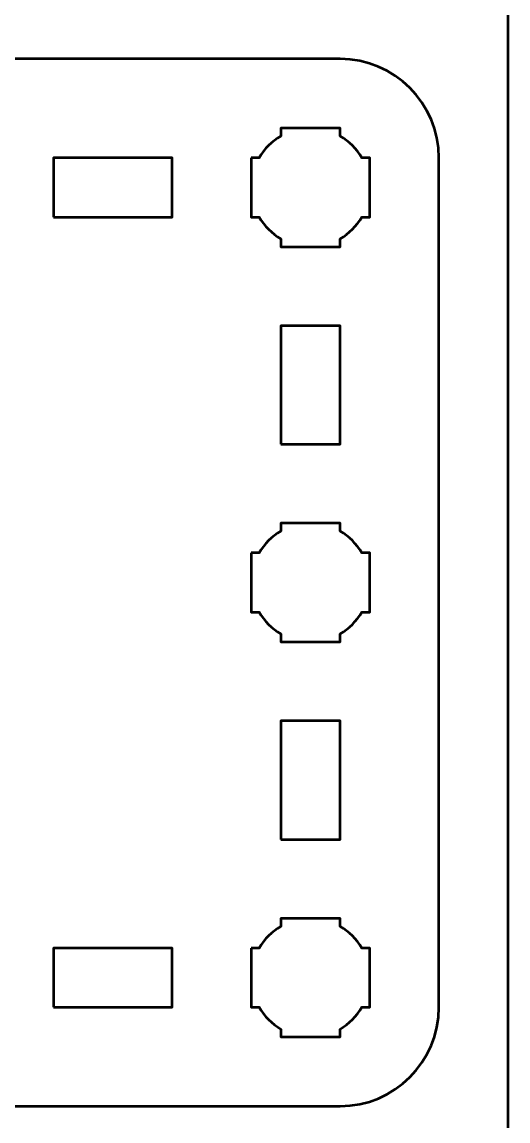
# Model space of a CAD drawing. Header units: centimetres. Extents: x -21 to 0, y -29.7 to 0.
# Drawn here: x -2.46 to 0, y -16.98 to -11.41 of the extents above; entities that cross this region are included whole.
import ezdxf

# ---------------------------------------------------------------- set-up
doc = ezdxf.new("R2010")
doc.units = ezdxf.units.CM
doc.header["$MEASUREMENT"] = 0
doc.layers.add('Layer 1', color=7, linetype='Continuous')

msp = doc.modelspace()

# ---------------------------------------------------------------- linework, layer by layer
at = {"layer": 'Layer 1', "lineweight": 53}
for points in [[(-2.3, -12.4), (-1.7, -12.4), (-1.7, -12.1), (-2.3, -12.1), (-2.3, -12.4)], [(-1.15, -13.55), (-0.85, -13.55), (-0.85, -12.95), (-1.15, -12.95), (-1.15, -13.55)], [(-1.15, -15.55), (-0.85, -15.55), (-0.85, -14.95), (-1.15, -14.95), (-1.15, -15.55)], [(-2.3, -16.4), (-1.7, -16.4), (-1.7, -16.1), (-2.3, -16.1), (-2.3, -16.4)]]:
    msp.add_lwpolyline(points, close=True, dxfattribs=at)
at = {"layer": 'Layer 1', "color": 1, "lineweight": 53}
msp.add_open_spline([(-21.00003, -29.19995), (-21.00003, -29.19995), (-21.00003, -5.29992), (-21.00003, -5.29992), (-21.00003, -5.29992), (-21.00003, -5.21709), (-20.93286, -5.14992), (-20.85003, -5.14992), (-20.85003, -5.14992), (-20.7672, -5.14992), (-20.70003, -5.08275), (-20.70003, -4.99992), (-20.70003, -4.99992), (-20.70003, -4.91709), (-20.7672, -4.84992), (-20.85003, -4.84992), (-20.85003, -4.84992), (-20.93286, -4.84992), (-21.00003, -4.78275), (-21.00003, -4.69992), (-21.00003, -4.69992), (-21.00003, -4.61709), (-20.93286, -4.54992), (-20.85003, -4.54992), (-20.85003, -4.54992), (-20.7672, -4.54992), (-20.70003, -4.48275), (-20.70003, -4.39992), (-20.70003, -4.39992), (-20.70003, -4.31709), (-20.7672, -4.24992), (-20.85003, -4.24992), (-20.85003, -4.24992), (-20.93286, -4.24992), (-21.00003, -4.18275), (-21.00003, -4.09992), (-21.00003, -4.09992), (-21.00003, -4.01709), (-20.93286, -3.94992), (-20.85003, -3.94992), (-20.85003, -3.94992), (-20.7672, -3.94992), (-20.70003, -3.88275), (-20.70003, -3.79992), (-20.70003, -3.79992), (-20.70003, -3.71709), (-20.7672, -3.64992), (-20.85003, -3.64992), (-20.85003, -3.64992), (-20.93286, -3.64992), (-21.00003, -3.58275), (-21.00003, -3.49992), (-21.00003, -3.49992), (-21.00003, -3.41709), (-20.93286, -3.34992), (-20.85003, -3.34992), (-20.85003, -3.34992), (-20.7672, -3.34992), (-20.70003, -3.28275), (-20.70003, -3.19992), (-20.70003, -3.19992), (-20.70003, -3.11709), (-20.7672, -3.04992), (-20.85003, -3.04992), (-20.85003, -3.04992), (-20.93286, -3.04992), (-21.00003, -2.98275), (-21.00003, -2.89992), (-21.00003, -2.89992), (-21.00003, -2.81709), (-20.93286, -2.74992), (-20.85003, -2.74992), (-20.85003, -2.74992), (-20.7672, -2.74992), (-20.70003, -2.68275), (-20.70003, -2.59992), (-20.70003, -2.59992), (-20.70003, -2.51709), (-20.7672, -2.44992), (-20.85003, -2.44992), (-20.85003, -2.44992), (-20.93286, -2.44992), (-21.00003, -2.38275), (-21.00003, -2.29992), (-21.00003, -2.29992), (-21.00003, -2.21709), (-20.93286, -2.14992), (-20.85003, -2.14992), (-20.85003, -2.14992), (-20.7672, -2.14992), (-20.70003, -2.08275), (-20.70003, -1.99992), (-20.70003, -1.99992), (-20.70003, -1.91709), (-20.7672, -1.84992), (-20.85003, -1.84992), (-20.85003, -1.84992), (-20.93286, -1.84992), (-21.00003, -1.78275), (-21.00003, -1.69992), (-21.00003, -1.69992), (-21.00003, -1.61709), (-20.93286, -1.54992), (-20.85003, -1.54992), (-20.85003, -1.54992), (-20.7672, -1.54992), (-20.70003, -1.48275), (-20.70003, -1.39992), (-20.70003, -1.39992), (-20.70003, -1.31709), (-20.7672, -1.24992), (-20.85003, -1.24992), (-20.85003, -1.24992), (-20.93286, -1.24992), (-21.00003, -1.18275), (-21.00003, -1.09992), (-21.00003, -1.09992), (-21.00003, -1.09992), (-21.00003, -0.49992), (-21.00003, -0.49992), (-21.00003, -0.49992), (-21.00003, -0.22295), (-20.77694, 0.00004), (-20.49994, 0.00004), (-20.49994, 0.00004), (-20.49994, 0.00004), (-0.50008, 0.00004), (-0.50008, 0.00004), (-0.50008, 0.00004), (-0.22294, 0.00004), (0.00002, -0.22295), (0.00002, -0.49992), (0.00002, -0.49992), (0.00002, -0.49992), (0.00002, -29.19995), (0.00002, -29.19995), (0.00002, -29.19995), (0.00002, -29.47695), (-0.22294, -29.70004), (-0.50008, -29.70004), (-0.50008, -29.70004), (-0.50008, -29.70004), (-20.49994, -29.70004), (-20.49994, -29.70004), (-20.49994, -29.70004), (-20.77694, -29.70004), (-21.00003, -29.47695), (-21.00003, -29.19995)], degree=3, knots=[0, 0, 0, 0, 0.027027, 0.027027, 0.027027, 0.027027, 0.0540541, 0.0540541, 0.0540541, 0.0540541, 0.0810811, 0.0810811, 0.0810811, 0.0810811, 0.1081081, 0.1081081, 0.1081081, 0.1081081, 0.1351351, 0.1351351, 0.1351351, 0.1351351, 0.1621622, 0.1621622, 0.1621622, 0.1621622, 0.1891892, 0.1891892, 0.1891892, 0.1891892, 0.2162162, 0.2162162, 0.2162162, 0.2162162, 0.2432432, 0.2432432, 0.2432432, 0.2432432, 0.2702703, 0.2702703, 0.2702703, 0.2702703, 0.2972973, 0.2972973, 0.2972973, 0.2972973, 0.3243243, 0.3243243, 0.3243243, 0.3243243, 0.3513514, 0.3513514, 0.3513514, 0.3513514, 0.3783784, 0.3783784, 0.3783784, 0.3783784, 0.4054054, 0.4054054, 0.4054054, 0.4054054, 0.4324324, 0.4324324, 0.4324324, 0.4324324, 0.4594595, 0.4594595, 0.4594595, 0.4594595, 0.4864865, 0.4864865, 0.4864865, 0.4864865, 0.5135135, 0.5135135, 0.5135135, 0.5135135, 0.5405405, 0.5405405, 0.5405405, 0.5405405, 0.5675676, 0.5675676, 0.5675676, 0.5675676, 0.5945946, 0.5945946, 0.5945946, 0.5945946, 0.6216216, 0.6216216, 0.6216216, 0.6216216, 0.6486486, 0.6486486, 0.6486486, 0.6486486, 0.6756757, 0.6756757, 0.6756757, 0.6756757, 0.7027027, 0.7027027, 0.7027027, 0.7027027, 0.7297297, 0.7297297, 0.7297297, 0.7297297, 0.7567568, 0.7567568, 0.7567568, 0.7567568, 0.7837838, 0.7837838, 0.7837838, 0.7837838, 0.8108108, 0.8108108, 0.8108108, 0.8108108, 0.8378378, 0.8378378, 0.8378378, 0.8378378, 0.8648649, 0.8648649, 0.8648649, 0.8648649, 0.8918919, 0.8918919, 0.8918919, 0.8918919, 0.9189189, 0.9189189, 0.9189189, 0.9189189, 0.9459459, 0.9459459, 0.9459459, 0.9459459, 0.972973, 0.972973, 0.972973, 0.972973, 1, 1, 1, 1], dxfattribs=at)
at = {"layer": 'Layer 1', "color": 3, "lineweight": 53}
msp.add_open_spline([(-5.65, -16.4), (-5.65, -16.4), (-5.65, -12.1), (-5.65, -12.1), (-5.65, -12.1), (-5.65, -11.82391), (-5.42609, -11.6), (-5.15, -11.6), (-5.15, -11.6), (-5.15, -11.6), (-0.85, -11.6), (-0.85, -11.6), (-0.85, -11.6), (-0.57391, -11.6), (-0.35, -11.82391), (-0.35, -12.1), (-0.35, -12.1), (-0.35, -12.1), (-0.35, -16.4), (-0.35, -16.4), (-0.35, -16.4), (-0.35, -16.67609), (-0.57391, -16.9), (-0.85, -16.9), (-0.85, -16.9), (-0.85, -16.9), (-5.15, -16.9), (-5.15, -16.9), (-5.15, -16.9), (-5.42609, -16.9), (-5.65, -16.67609), (-5.65, -16.4)], degree=3, knots=[0, 0, 0, 0, 0.125, 0.125, 0.125, 0.125, 0.25, 0.25, 0.25, 0.25, 0.375, 0.375, 0.375, 0.375, 0.5, 0.5, 0.5, 0.5, 0.625, 0.625, 0.625, 0.625, 0.75, 0.75, 0.75, 0.75, 0.875, 0.875, 0.875, 0.875, 1, 1, 1, 1], dxfattribs=at)
at = {"layer": 'Layer 1', "lineweight": 53}
for points in [[(-1.3, -12.1), (-1.3, -12.1), (-1.25985, -12.1), (-1.25985, -12.1), (-1.25985, -12.1), (-1.2335, -12.05447), (-1.19553, -12.0165), (-1.15, -11.99015), (-1.15, -11.99015), (-1.15, -11.99015), (-1.15, -11.95), (-1.15, -11.95), (-1.15, -11.95), (-1.15, -11.95), (-1, -11.95), (-1, -11.95), (-1, -11.95), (-1, -11.95), (-0.85, -11.95), (-0.85, -11.95), (-0.85, -11.95), (-0.85, -11.95), (-0.85, -11.99015), (-0.85, -11.99015), (-0.85, -11.99015), (-0.80447, -12.0165), (-0.7665, -12.05447), (-0.74015, -12.1), (-0.74015, -12.1), (-0.74015, -12.1), (-0.7, -12.1), (-0.7, -12.1), (-0.7, -12.1), (-0.7, -12.1), (-0.7, -12.25), (-0.7, -12.25), (-0.7, -12.25), (-0.7, -12.25), (-0.7, -12.4), (-0.7, -12.4), (-0.7, -12.4), (-0.7, -12.4), (-0.74015, -12.4), (-0.74015, -12.4), (-0.74015, -12.4), (-0.7665, -12.44553), (-0.80447, -12.4835), (-0.85, -12.50985), (-0.85, -12.50985), (-0.85, -12.50985), (-0.85, -12.55), (-0.85, -12.55), (-0.85, -12.55), (-0.85, -12.55), (-1, -12.55), (-1, -12.55), (-1, -12.55), (-1, -12.55), (-1.15, -12.55), (-1.15, -12.55), (-1.15, -12.55), (-1.15, -12.55), (-1.15, -12.50985), (-1.15, -12.50985), (-1.15, -12.50985), (-1.19553, -12.4835), (-1.2335, -12.44553), (-1.25985, -12.4), (-1.25985, -12.4), (-1.25985, -12.4), (-1.3, -12.4), (-1.3, -12.4), (-1.3, -12.4), (-1.3, -12.4), (-1.3, -12.25), (-1.3, -12.25), (-1.3, -12.25), (-1.3, -12.25), (-1.3, -12.1), (-1.3, -12.1)], [(-1.3, -14.1), (-1.3, -14.1), (-1.25985, -14.1), (-1.25985, -14.1), (-1.25985, -14.1), (-1.2335, -14.05447), (-1.19553, -14.0165), (-1.15, -13.99015), (-1.15, -13.99015), (-1.15, -13.99015), (-1.15, -13.95), (-1.15, -13.95), (-1.15, -13.95), (-1.15, -13.95), (-1, -13.95), (-1, -13.95), (-1, -13.95), (-1, -13.95), (-0.85, -13.95), (-0.85, -13.95), (-0.85, -13.95), (-0.85, -13.95), (-0.85, -13.99015), (-0.85, -13.99015), (-0.85, -13.99015), (-0.80447, -14.0165), (-0.7665, -14.05447), (-0.74015, -14.1), (-0.74015, -14.1), (-0.74015, -14.1), (-0.7, -14.1), (-0.7, -14.1), (-0.7, -14.1), (-0.7, -14.1), (-0.7, -14.25), (-0.7, -14.25), (-0.7, -14.25), (-0.7, -14.25), (-0.7, -14.4), (-0.7, -14.4), (-0.7, -14.4), (-0.7, -14.4), (-0.74015, -14.4), (-0.74015, -14.4), (-0.74015, -14.4), (-0.7665, -14.44553), (-0.80447, -14.4835), (-0.85, -14.50985), (-0.85, -14.50985), (-0.85, -14.50985), (-0.85, -14.55), (-0.85, -14.55), (-0.85, -14.55), (-0.85, -14.55), (-1, -14.55), (-1, -14.55), (-1, -14.55), (-1, -14.55), (-1.15, -14.55), (-1.15, -14.55), (-1.15, -14.55), (-1.15, -14.55), (-1.15, -14.50985), (-1.15, -14.50985), (-1.15, -14.50985), (-1.19553, -14.4835), (-1.2335, -14.44553), (-1.25985, -14.4), (-1.25985, -14.4), (-1.25985, -14.4), (-1.3, -14.4), (-1.3, -14.4), (-1.3, -14.4), (-1.3, -14.4), (-1.3, -14.25), (-1.3, -14.25), (-1.3, -14.25), (-1.3, -14.25), (-1.3, -14.1), (-1.3, -14.1)], [(-1.3, -16.1), (-1.3, -16.1), (-1.25985, -16.1), (-1.25985, -16.1), (-1.25985, -16.1), (-1.2335, -16.05447), (-1.19553, -16.0165), (-1.15, -15.99015), (-1.15, -15.99015), (-1.15, -15.99015), (-1.15, -15.95), (-1.15, -15.95), (-1.15, -15.95), (-1.15, -15.95), (-1, -15.95), (-1, -15.95), (-1, -15.95), (-1, -15.95), (-0.85, -15.95), (-0.85, -15.95), (-0.85, -15.95), (-0.85, -15.95), (-0.85, -15.99015), (-0.85, -15.99015), (-0.85, -15.99015), (-0.80447, -16.0165), (-0.7665, -16.05447), (-0.74015, -16.1), (-0.74015, -16.1), (-0.74015, -16.1), (-0.7, -16.1), (-0.7, -16.1), (-0.7, -16.1), (-0.7, -16.1), (-0.7, -16.25), (-0.7, -16.25), (-0.7, -16.25), (-0.7, -16.25), (-0.7, -16.4), (-0.7, -16.4), (-0.7, -16.4), (-0.7, -16.4), (-0.74015, -16.4), (-0.74015, -16.4), (-0.74015, -16.4), (-0.7665, -16.44553), (-0.80447, -16.4835), (-0.85, -16.50985), (-0.85, -16.50985), (-0.85, -16.50985), (-0.85, -16.55), (-0.85, -16.55), (-0.85, -16.55), (-0.85, -16.55), (-1, -16.55), (-1, -16.55), (-1, -16.55), (-1, -16.55), (-1.15, -16.55), (-1.15, -16.55), (-1.15, -16.55), (-1.15, -16.55), (-1.15, -16.50985), (-1.15, -16.50985), (-1.15, -16.50985), (-1.19553, -16.4835), (-1.2335, -16.44553), (-1.25985, -16.4), (-1.25985, -16.4), (-1.25985, -16.4), (-1.3, -16.4), (-1.3, -16.4), (-1.3, -16.4), (-1.3, -16.4), (-1.3, -16.25), (-1.3, -16.25), (-1.3, -16.25), (-1.3, -16.25), (-1.3, -16.1), (-1.3, -16.1)]]:
    msp.add_open_spline(points, degree=3, knots=[0, 0, 0, 0, 0.05, 0.05, 0.05, 0.05, 0.1, 0.1, 0.1, 0.1, 0.15, 0.15, 0.15, 0.15, 0.2, 0.2, 0.2, 0.2, 0.25, 0.25, 0.25, 0.25, 0.3, 0.3, 0.3, 0.3, 0.35, 0.35, 0.35, 0.35, 0.4, 0.4, 0.4, 0.4, 0.45, 0.45, 0.45, 0.45, 0.5, 0.5, 0.5, 0.5, 0.55, 0.55, 0.55, 0.55, 0.6, 0.6, 0.6, 0.6, 0.65, 0.65, 0.65, 0.65, 0.7, 0.7, 0.7, 0.7, 0.75, 0.75, 0.75, 0.75, 0.8, 0.8, 0.8, 0.8, 0.85, 0.85, 0.85, 0.85, 0.9, 0.9, 0.9, 0.9, 0.95, 0.95, 0.95, 0.95, 1, 1, 1, 1], dxfattribs=at)

doc.saveas('drawing.dxf')
